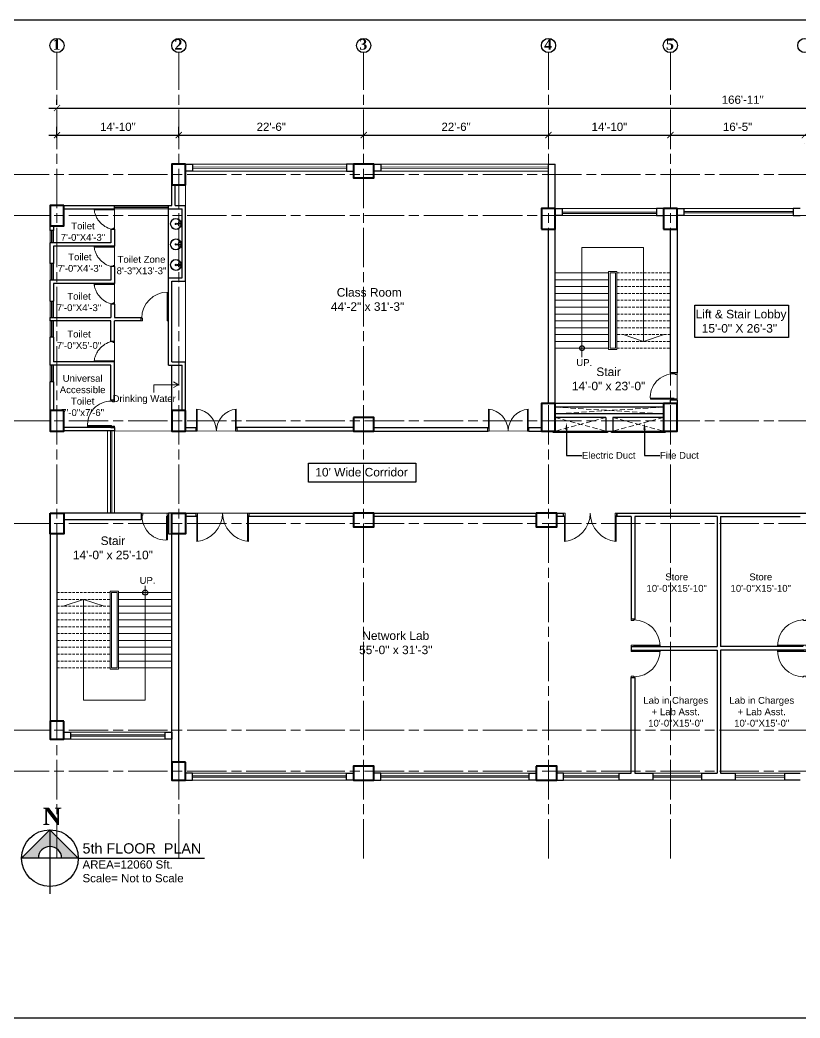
# Model space of a CAD drawing. Header units: inches. Extents: x -12 to 20935469, y -1604 to 24729220.
# Drawn here: x 20872305 to 20873445, y 24712181 to 24713639 of the extents above; entities that cross this region are included whole.
import ezdxf
from ezdxf import colors
from ezdxf.entities.mleader import LeaderData, LeaderLine
from ezdxf.math import Vec2, Vec3

# ---------------------------------------------------------------- set-up
doc = ezdxf.new("R2010")
doc.units = ezdxf.units.IN
doc.header["$LTSCALE"] = 0.03
doc.header["$MEASUREMENT"] = 0
doc.header["$PDMODE"] = 32
doc.header["$PDSIZE"] = 15
doc.linetypes.add('ACAD_ISO08W100', pattern=[36, 24, -3, 6, -3])
doc.linetypes.add('DASHED2', pattern=[0.375, 0.25, -0.125])
for name, color, linetype, lineweight in [('column', 1, 'Continuous', 40), ('Dim Line', 252, 'Continuous', 13), ('Door', 7, 'Continuous', 18), ('Dot', 253, 'Continuous', 0), ('Gas', 21, 'Continuous', 5), ('Glass Line', 252, 'Continuous', 9), ('Grid Line', 252, 'Continuous', 18), ('Hatch', 253, 'Continuous', 15), ('Low Wall', 7, 'Continuous', 30), ('Main Wall', 7, 'Continuous', 30), ('RAIL', 23, 'Continuous', 13), ('STAIR', 46, 'Continuous', 15), ('TOILET FIXTURE', 142, 'Continuous', 5), ('wind.', 150, 'Continuous', 20)]:
    doc.layers.add(name, color=color, linetype=linetype, lineweight=lineweight)
doc.layers.add('FUR', color=251, linetype='Continuous')
doc.layers.add('TEXT', color=7, linetype='Continuous')
doc.styles.add('2', font='swisscl.ttf')
doc.styles.add('RomanS', font='arial.ttf', dxfattribs={"height": 12})
doc.styles.get("Standard").update_dxf_attribs({"font": 'timesbd.ttf'})
doc.dimstyles.new('Aec_Arch_I', dxfattribs={"dimscale": 96, "dimtxt": 12, "dimasz": 0.09375, "dimexe": 0.125, "dimexo": 0.125, "dimgap": 0.0625, "dimtad": 1, "dimdec": 0, "dimzin": 3, "dimdsep": 46, "dimlunit": 4, "dimtxsty": 'RomanS', "dimblk1": 'ARCHTICK', "dimblk2": 'ARCHTICK', "dimsah": 1, "dimcen": 0.09375, "dimdle": 0.125, "dimadec": 0, "dimazin": 0, "dimtfac": 0.75, "dimtdec": 0, "dimtmove": 2, "dimatfit": 3, "dimldrblk": 'ARCHTICK', "dimfxl": 1, "dimfrac": 1, "dimtolj": 1, "dimtzin": 0, "dimarcsym": 0})

# ---------------------------------------------------------------- blocks, each defined once
blk = doc.blocks.new('_ArchTick')
at = {"color": 0, "linetype": 'ByBlock', "lineweight": 35, "const_width": 0.15}
blk.add_lwpolyline([(-0.5, -0.5), (0.5, 0.5)], dxfattribs=at)
blk = doc.blocks.new('*D14')
at = {"layer": 'Defpoints', "color": 0, "transparency": 16777216}
for p in [(20831126.3, 24724578.2), (20830948.3, 24724562.3), (20831126.3, 24724562.3)]:
    blk.add_point(p, dxfattribs=at)
at = {"layer": 'Dim Line', "color": 0, "lineweight": -2, "transparency": 16777216}
for p, q in [((20830948.3, 24724574.3), (20830948.3, 24724590.2)), ((20831126.3, 24724574.3), (20831126.3, 24724590.2)), ((20830936.3, 24724578.2), (20831138.3, 24724578.2))]:
    blk.add_line(p, q, dxfattribs=at)
at = {"layer": 'Dim Line', "color": 0, "lineweight": -2, "transparency": 16777216, "xscale": 9, "yscale": 9, "zscale": 9, "rotation": 180}
blk.add_blockref('_ArchTick', (20830948.3, 24724578.2), dxfattribs=at)
at = {"layer": 'Dim Line', "color": 0, "lineweight": -2, "transparency": 16777216, "xscale": 9, "yscale": 9, "zscale": 9}
blk.add_blockref('_ArchTick', (20831126.3, 24724578.2), dxfattribs=at)
at = {"layer": 'Dim Line', "color": 0, "transparency": 16777216, "insert": (20831037.3, 24724590.3), "char_height": 12, "attachment_point": 5, "style": 'RomanS'}
blk.add_mtext('\\A1;14\'-10"', dxfattribs=at)
blk = doc.blocks.new('*D7')
at = {"layer": 'Defpoints', "color": 0, "transparency": 16777216}
for p in [(20831396.3, 24724578.2), (20831396.3, 24724578.2), (20831126.3, 24724562.3)]:
    blk.add_point(p, dxfattribs=at)
at = {"layer": 'Dim Line', "color": 0, "lineweight": -2, "transparency": 16777216}
for p, q in [((20831126.3, 24724574.3), (20831126.3, 24724590.2)), ((20831114.3, 24724578.2), (20831408.3, 24724578.2))]:
    blk.add_line(p, q, dxfattribs=at)
at = {"layer": 'Dim Line', "color": 0, "lineweight": -2, "transparency": 16777216, "xscale": 9, "yscale": 9, "zscale": 9, "rotation": 180}
blk.add_blockref('_ArchTick', (20831126.3, 24724578.2), dxfattribs=at)
at = {"layer": 'Dim Line', "color": 0, "lineweight": -2, "transparency": 16777216, "xscale": 9, "yscale": 9, "zscale": 9}
blk.add_blockref('_ArchTick', (20831396.3, 24724578.2), dxfattribs=at)
at = {"layer": 'Dim Line', "color": 0, "transparency": 16777216, "insert": (20831261.3, 24724590.3), "char_height": 12, "attachment_point": 5, "style": 'RomanS'}
blk.add_mtext('\\A1;22\'-6"', dxfattribs=at)
blk = doc.blocks.new('*D8')
at = {"layer": 'Defpoints', "color": 0, "transparency": 16777216}
for p in [(20831396.3, 24724578.2), (20831666.3, 24724578.2), (20831666.3, 24724578.2)]:
    blk.add_point(p, dxfattribs=at)
at = {"layer": 'Dim Line', "color": 0, "lineweight": -2, "transparency": 16777216}
blk.add_line((20831384.3, 24724578.2), (20831678.3, 24724578.2), dxfattribs=at)
at = {"layer": 'Dim Line', "color": 0, "lineweight": -2, "transparency": 16777216, "xscale": 9, "yscale": 9, "zscale": 9, "rotation": 180}
blk.add_blockref('_ArchTick', (20831396.3, 24724578.2), dxfattribs=at)
at = {"layer": 'Dim Line', "color": 0, "lineweight": -2, "transparency": 16777216, "xscale": 9, "yscale": 9, "zscale": 9}
blk.add_blockref('_ArchTick', (20831666.3, 24724578.2), dxfattribs=at)
at = {"layer": 'Dim Line', "color": 0, "transparency": 16777216, "insert": (20831531.3, 24724590.3), "char_height": 12, "attachment_point": 5, "style": 'RomanS'}
blk.add_mtext('\\A1;22\'-6"', dxfattribs=at)
blk = doc.blocks.new('*D9')
at = {"layer": 'Defpoints', "color": 0, "transparency": 16777216}
for p in [(20831666.3, 24724578.2), (20831844.3, 24724578.2), (20831844.3, 24724578.2)]:
    blk.add_point(p, dxfattribs=at)
at = {"layer": 'Dim Line', "color": 0, "lineweight": -2, "transparency": 16777216}
blk.add_line((20831654.3, 24724578.2), (20831856.3, 24724578.2), dxfattribs=at)
at = {"layer": 'Dim Line', "color": 0, "lineweight": -2, "transparency": 16777216, "xscale": 9, "yscale": 9, "zscale": 9, "rotation": 180}
blk.add_blockref('_ArchTick', (20831666.3, 24724578.2), dxfattribs=at)
at = {"layer": 'Dim Line', "color": 0, "lineweight": -2, "transparency": 16777216, "xscale": 9, "yscale": 9, "zscale": 9}
blk.add_blockref('_ArchTick', (20831844.3, 24724578.2), dxfattribs=at)
at = {"layer": 'Dim Line', "color": 0, "transparency": 16777216, "insert": (20831755.3, 24724590.3), "char_height": 12, "attachment_point": 5, "style": 'RomanS'}
blk.add_mtext('\\A1;14\'-10"', dxfattribs=at)
blk = doc.blocks.new('*D21')
at = {"layer": 'Defpoints', "color": 0, "transparency": 16777216}
for p in [(20831844.3, 24724578.2), (20832040.8, 24724578.2), (20832040.8, 24724578.2)]:
    blk.add_point(p, dxfattribs=at)
at = {"layer": 'Dim Line', "color": 0, "lineweight": -2, "transparency": 16777216}
for p, q in [((20831832.3, 24724578.2), (20832052.8, 24724578.2)), ((20831844.3, 24724566.2), (20831844.3, 24724566.2)), ((20832040.8, 24724566.2), (20832040.8, 24724566.2))]:
    blk.add_line(p, q, dxfattribs=at)
at = {"layer": 'Dim Line', "color": 0, "lineweight": -2, "transparency": 16777216, "xscale": 9, "yscale": 9, "zscale": 9, "rotation": 180}
blk.add_blockref('_ArchTick', (20831844.3, 24724578.2), dxfattribs=at)
at = {"layer": 'Dim Line', "color": 0, "lineweight": -2, "transparency": 16777216, "xscale": 9, "yscale": 9, "zscale": 9}
blk.add_blockref('_ArchTick', (20832040.8, 24724578.2), dxfattribs=at)
at = {"layer": 'Dim Line', "color": 0, "transparency": 16777216, "insert": (20831942.5, 24724590.3), "char_height": 12, "attachment_point": 5, "style": 'RomanS'}
blk.add_mtext('\\A1;16\'-5"', dxfattribs=at)
blk = doc.blocks.new('*D22')
at = {"layer": 'Defpoints', "color": 0, "transparency": 16777216}
for p in [(20832040.8, 24724578.2), (20832166.8, 24724578.2), (20832166.8, 24724578.2)]:
    blk.add_point(p, dxfattribs=at)
at = {"layer": 'Dim Line', "color": 0, "lineweight": -2, "transparency": 16777216}
for p, q in [((20832028.8, 24724578.2), (20832178.8, 24724578.2)), ((20832040.8, 24724566.2), (20832040.8, 24724566.2)), ((20832166.8, 24724566.2), (20832166.8, 24724566.2))]:
    blk.add_line(p, q, dxfattribs=at)
at = {"layer": 'Dim Line', "color": 0, "lineweight": -2, "transparency": 16777216, "xscale": 9, "yscale": 9, "zscale": 9, "rotation": 180}
blk.add_blockref('_ArchTick', (20832040.8, 24724578.2), dxfattribs=at)
at = {"layer": 'Dim Line', "color": 0, "lineweight": -2, "transparency": 16777216, "xscale": 9, "yscale": 9, "zscale": 9}
blk.add_blockref('_ArchTick', (20832166.8, 24724578.2), dxfattribs=at)
at = {"layer": 'Dim Line', "color": 0, "transparency": 16777216, "insert": (20832103.8, 24724590.3), "char_height": 12, "attachment_point": 5, "style": 'RomanS'}
blk.add_mtext('\\A1;10\'-6"', dxfattribs=at)
blk = doc.blocks.new('*D13')
at = {"layer": 'Defpoints', "color": 0, "transparency": 16777216}
for p in [(20830948.3, 24724610.7), (20832951.8, 24724617.8), (20832951.8, 24724610.7)]:
    blk.add_point(p, dxfattribs=at)
at = {"layer": 'Dim Line', "color": 0, "lineweight": -2, "transparency": 16777216}
for p, q in [((20830948.3, 24724622.7), (20830948.3, 24724629.8)), ((20832951.8, 24724622.7), (20832951.8, 24724629.8)), ((20830936.3, 24724617.8), (20832963.8, 24724617.8))]:
    blk.add_line(p, q, dxfattribs=at)
at = {"layer": 'Dim Line', "color": 0, "lineweight": -2, "transparency": 16777216, "xscale": 9, "yscale": 9, "zscale": 9, "rotation": 180}
blk.add_blockref('_ArchTick', (20830948.3, 24724617.8), dxfattribs=at)
at = {"layer": 'Dim Line', "color": 0, "lineweight": -2, "transparency": 16777216, "xscale": 9, "yscale": 9, "zscale": 9}
blk.add_blockref('_ArchTick', (20832951.8, 24724617.8), dxfattribs=at)
at = {"layer": 'Dim Line', "color": 0, "transparency": 16777216, "insert": (20831950, 24724629.9), "char_height": 12, "attachment_point": 5, "style": 'RomanS'}
blk.add_mtext('\\A1;166\'-11"', dxfattribs=at)
blk = doc.blocks.new('Door_45')
at = {"layer": 'Door'}
for p, q in [((1.5, 5), (1.5, 44)), ((1.5, 40), (2.2, 40)), ((2.2, 40), (2.2, 39.5)), ((2.2, 39.5), (2.7, 39.5)), ((2.7, 39.5), (2.7, 40)), ((2.7, 40), (3.5, 40)), ((3.5, 44), (3.5, 5)), ((1.5, 25.8), (2.2, 25.8)), ((2.2, 25.8), (2.2, 25.3)), ((2.2, 25.3), (2.7, 25.3)), ((2.7, 25.8), (3.5, 25.8)), ((2.7, 25.3), (2.7, 25.8)), ((0, 0), (0, 5)), ((0, 5), (1.5, 5)), ((1.5, 12.6), (2.2, 12.6)), ((3.5, 5), (1.5, 5)), ((1.5, 5), (1.5, 3)), ((1.5, 3), (2.5, 3)), ((2.2, 12.6), (2.2, 13.1)), ((2.2, 13.1), (2.7, 13.1)), ((2.5, 3), (2.5, 0)), ((2.7, 13.1), (2.7, 12.6)), ((2.7, 12.6), (3.5, 12.6)), ((42.5, 3), (42.5, 0)), ((43.5, 3), (42.5, 3)), ((45, 5), (43.5, 5)), ((43.5, 5), (43.5, 3)), ((45, 0), (45, 5)), ((2.5, 0), (0, 0)), ((42.5, 0), (45, 0))]:
    blk.add_line(p, q, dxfattribs=at)
blk.add_arc((4.7, 5.3), 38.8, 359.6233, 94.6685, dxfattribs=at)
blk = doc.blocks.new('sssss-flat-876')
at = {"layer": 'Door', "linetype": 'Continuous', "ltscale": 3}
blk.add_line((3666.5, 84027.2), (3666.5, 84055.7), dxfattribs=at)
at = {"layer": 'Door', "linetype": 'Continuous', "ltscale": 3, "extrusion": (-7.21527e-09, -3.35624e-18, 1), "elevation": 0}
for points in [[(3666.5, 84057.2), (3666.5, 84055.7), (3668.4, 84055.7), (3668.4, 84056.5), (3670.2, 84056.5), (3670.2, 84057.2)], [(3668.4, 84055.7), (3696.2, 84055.7), (3696.2, 84056.5), (3668.4, 84056.5)]]:
    blk.add_lwpolyline(points, close=True, dxfattribs=at)
at = {"layer": 'Door', "linetype": 'Continuous', "ltscale": 3, "flags": 128}
blk.add_lwpolyline([(3670.2, 84027.2, 0.04096), (3675.5, 84028.9, 0.082496), (3684.9, 84034.8, 0.052187), (3689.7, 84040, 0.043988), (3692.9, 84045, 0.036571), (3694.8, 84049.6, 0.034751), (3695.9, 84054.2, 0.011435), (3696.2, 84055.7)], format="xyb", dxfattribs=at)
at = {"layer": 'Door', "linetype": 'Continuous', "ltscale": 3}
blk.add_lwpolyline([(3666.5, 84027.2), (3666.5, 84028.7), (3668.4, 84028.7), (3668.4, 84027.9), (3670.2, 84027.9), (3670.2, 84027.2)], close=True, dxfattribs=at)
blk = doc.blocks.new('7-flat-72')
at = {"layer": 'Glass Line', "color": 8, "ltscale": 20}
for p, q in [((-64478.7, 376960.5), (-64480.3, 376960.5)), ((-64480.3, 376959.5), (-64480.3, 376960.5)), ((-64480.3, 376959.5), (-64480.3, 376960.5)), ((-64478.7, 376959.5), (-64480.3, 376959.5)), ((-64480.3, 376959.1), (-64480.3, 376959.4)), ((-64478.7, 376959.4), (-64480.3, 376959.4)), ((-64478.7, 376959.1), (-64480.3, 376959.1)), ((-64480.2, 376959.4), (-64480.2, 376959.5)), ((-64480.1, 376959.5), (-64480.1, 376960.5)), ((-64479.9, 376959.5), (-64479.9, 376960.5)), ((-64479.5, 376959.5), (-64479.5, 376960.5)), ((-64479.1, 376959.5), (-64479.1, 376960.5)), ((-64478.9, 376959.5), (-64478.9, 376960.5)), ((-64478.9, 376959.4), (-64478.9, 376959.5)), ((-64478.8, 376959.5), (-64478.8, 376960.5)), ((-64478.7, 376959.5), (-64478.7, 376960.5)), ((-64478.7, 376959.1), (-64478.7, 376959.4)), ((-64475.1, 376959.4), (-64476.9, 376959.4)), ((-64476.9, 376959.1), (-64476.9, 376959.4)), ((-64475.1, 376959.1), (-64476.9, 376959.1)), ((-64476.6, 376959.4), (-64476.6, 376966.6)), ((-64475.5, 376966.6), (-64476.6, 376966.6)), ((-64475.5, 376959.4), (-64475.5, 376966.6)), ((-64475.1, 376959.1), (-64475.1, 376959.4)), ((-64473.3, 376960.5), (-64471.7, 376960.5)), ((-64473.3, 376959.5), (-64473.3, 376960.5)), ((-64473.3, 376959.5), (-64473.3, 376960.5)), ((-64473.3, 376959.5), (-64471.7, 376959.5)), ((-64473.3, 376959.1), (-64473.3, 376959.4)), ((-64473.3, 376959.4), (-64471.7, 376959.4)), ((-64473.3, 376959.1), (-64471.7, 376959.1)), ((-64473.1, 376959.5), (-64473.1, 376960.5)), ((-64473.1, 376959.4), (-64473.1, 376959.5)), ((-64472.9, 376959.5), (-64472.9, 376960.5)), ((-64472.5, 376959.5), (-64472.5, 376960.5)), ((-64472.1, 376959.5), (-64472.1, 376960.5)), ((-64471.9, 376959.5), (-64471.9, 376960.5)), ((-64471.9, 376959.4), (-64471.9, 376959.5)), ((-64471.8, 376959.5), (-64471.8, 376960.5)), ((-64471.7, 376959.5), (-64471.7, 376960.5)), ((-64471.7, 376959.1), (-64471.7, 376959.4))]:
    blk.add_line(p, q, dxfattribs=at)
blk.add_circle((-64476, 376968.4, 0), 1.08, dxfattribs=at)
for radius, start, end in [(8.1, 273.8334, 266.1883), (7.55, 274.115, 265.9068)]:
    blk.add_arc((-64476, 376968.4, 0), radius, start, end, dxfattribs=at)
blk = doc.blocks.new('SFSFSFS-flat-72')
at = {"layer": 'TOILET FIXTURE', "ltscale": 0.2}
blk.add_lwpolyline([(-3918.5, -3608.1), (-3918.5, -3602.7), (-3923.9, -3602.7), (-3923.9, -3608.1)], close=True, dxfattribs=at)
at = {"layer": 'TOILET FIXTURE', "ltscale": 20}
blk.add_blockref('7-flat-72', (60554.8, -380567.2), dxfattribs=at)
blk = doc.blocks.new('$D40')
at = {"layer": 'Door'}
for p, q in [((1, 4), (1, 42)), ((2, 0), (2, 42)), ((1, 5), (0, 5)), ((2, 0), (0, 0)), ((2, 4), (1, 4)), ((39, 4), (38, 4)), ((38, 4), (38, 0)), ((40, 0), (38, 0)), ((40, 5), (39, 5)), ((39, 5), (39, 4))]:
    blk.add_line(p, q, dxfattribs=at)
blk.add_arc((1, 4), 38, 0, 90, dxfattribs=at)
blk = doc.blocks.new('A$C36295410')
at = {"layer": 'Door'}
for p, q in [((1, 4), (1, 32)), ((2, 0), (2, 32)), ((58, 0), (58, 32)), ((59, 4), (59, 32)), ((1, 5), (0, 5)), ((2, 4), (1, 4)), ((58, 4), (59, 4)), ((59, 5), (60, 5)), ((2, 0), (0, 0)), ((58, 0), (60, 0))]:
    blk.add_line(p, q, dxfattribs=at)
for centre, start, end in [((-2.5, -0.3), 0.5906, 83.7783), ((62.5, -0.3), 96.2217, 179.4094)]:
    blk.add_arc(centre, 32.5, start, end, dxfattribs=at)
blk = doc.blocks.new('fff')
at = {"layer": 'Grid Line', "color": 252, "linetype": 'ACAD_ISO08W100', "lineweight": 9, "ltscale": 80, "true_color": 0x939598}
for p, q in [((20830948.3, 24723521.1), (20830948.3, 24724698.8)), ((20831126.3, 24723521.1), (20831126.3, 24724698.8)), ((20831396.3, 24723521.1), (20831396.3, 24724698.8)), ((20831666.3, 24723521.1), (20831666.3, 24724698.8)), ((20831844.3, 24723521.1), (20831844.3, 24724698.8)), ((20833096.9, 24724520.6), (20830726.1, 24724520.6)), ((20833096.9, 24724460.6), (20830726.1, 24724460.6)), ((20833096.9, 24724160.7), (20830726.1, 24724160.7)), ((20833096.9, 24724010.7), (20830726.1, 24724010.7)), ((20833096.9, 24723708.7), (20830726.1, 24723708.7)), ((20833096.9, 24723648.8), (20830726.1, 24723648.8))]:
    blk.add_line(p, q, dxfattribs=at)
at = {"layer": 'Dim Line'}
for base, p1, p2, picture, middle in [((20832951.7523, 24724617.8128), (20830948.3088, 24724610.7482), (20832951.7523, 24724610.7482), '*D13', (20831950.0306, 24724629.9397)), ((20831126.3, 24724578.2), (20830948.3, 24724562.3), (20831126.3, 24724562.3), '*D14', (20831037.3, 24724590.3)), ((20831396.3, 24724578.2), (20831126.3, 24724562.3), (20831396.3, 24724578.2), '*D7', (20831261.3, 24724590.3)), ((20831666.3, 24724578.2), (20831396.3, 24724578.2), (20831666.3, 24724578.2), '*D8', (20831531.3, 24724590.3)), ((20831844.3, 24724578.2), (20831666.3, 24724578.2), (20831844.3, 24724578.2), '*D9', (20831755.3, 24724590.3)), ((20832040.7792, 24724578.1666), (20831844.25, 24724578.1666), (20832040.7792, 24724578.1666), '*D21', (20831942.5146, 24724590.2934)), ((20832166.8, 24724578.2), (20832040.8, 24724578.2), (20832166.8, 24724578.2), '*D22', (20832103.8, 24724590.3))]:
    dim = blk.add_linear_dim(base=base, p1=p1, p2=p2, dimstyle='Aec_Arch_I', dxfattribs=at)
    dim.commit()
    dim.dimension.update_dxf_attribs({"geometry": picture, "text_midpoint": middle})

msp = doc.modelspace()

# ---------------------------------------------------------------- hatches: boundary and pattern name
at = {"layer": 'Low Wall'}
h = msp.add_hatch(color=256, dxfattribs=at)
h.paths.add_polyline_path([(20872332.1, 24712414.3), (20872307.7, 24712414.3), (20872349.1, 24712455.7), (20872349.1, 24712431.3, 0.414214)])
h.paths.add_polyline_path([(20872349.1, 24712431.3), (20872349.1, 24712455.7), (20872390.5, 24712414.3), (20872366.2, 24712414.3, 0.414214)])

# ---------------------------------------------------------------- linework, layer by layer
for p, q in [((20872522.2, 24713262.3), (20872522.2, 24713363.2)), ((20872527.2, 24713068.3), (20872527.2, 24713134.4)), ((20872438.2, 24713043.5), (20872443.2, 24713043.5)), ((20873099.3, 24712913.3), (20873099.3, 24712918.4)), ((20873177.3, 24712913.3), (20873177.3, 24712918.4)), ((20872557.2, 24712528.4), (20872557.2, 24712528.4)), ((20872349.1, 24712455.7), (20872349.1, 24712362.3)), ((20872390.5, 24712414.3), (20872574.8, 24712414.3))]:
    msp.add_line(p, q)
for points in [[(20873291.2, 24713222.1), (20873427.9, 24713222.1), (20873427.9, 24713174.9), (20873291.2, 24713174.9)], [(20873084.2, 24713038.4), (20873163.4, 24713038.4), (20873163.4, 24713036.4), (20873084.2, 24713036.4)], [(20873169.2, 24713038.4), (20873247.5, 24713038.4), (20873247.5, 24713036.4), (20873169.2, 24713036.4)], [(20872726.8, 24712991.3), (20872883.5, 24712991.3), (20872883.5, 24712963.9), (20872726.8, 24712963.9)]]:
    msp.add_lwpolyline(points, close=True)
msp.add_lwpolyline([(20872390.5, 24712414.3), (20872307.7, 24712414.3)])
for centre, radius in [((20873126.2, 24713159.4), 3.61), ((20872488.2, 24712802.3), 3.61), ((20872349.1, 24712414.3), 41.4)]:
    msp.add_circle(centre, radius)
at = {"layer": 'column', "lineweight": 40, "ltscale": 20}
for points in [[(20872547.2, 24713428.2), (20872527.2, 24713428.2), (20872527.2, 24713398.2), (20872547.2, 24713398.2)], [(20872792.3, 24713428.2), (20872792.3, 24713408.2), (20872822.3, 24713408.2), (20872822.3, 24713428.2)], [(20872369.3, 24713368.2), (20872349.3, 24713368.2), (20872349.3, 24713338.2), (20872369.3, 24713338.2)], [(20873067.2, 24713333.4), (20873087.2, 24713333.4), (20873087.2, 24713363.4), (20873067.2, 24713363.4)], [(20873245.2, 24713333.4), (20873265.2, 24713333.4), (20873265.2, 24713363.4), (20873245.2, 24713363.4)], [(20873067.2, 24713038.4), (20873087.2, 24713038.4), (20873087.2, 24713078.4), (20873067.2, 24713078.4)], [(20873245.2, 24713038.4), (20873265.2, 24713038.4), (20873265.2, 24713078.4), (20873245.2, 24713078.4)], [(20872369.3, 24713068.4), (20872349.3, 24713068.4), (20872349.3, 24713038.4), (20872369.3, 24713038.4)], [(20872547.2, 24713068.3), (20872527.2, 24713068.3), (20872527.2, 24713038.4), (20872547.2, 24713038.4)], [(20872792.3, 24713058.4), (20872792.3, 24713038.4), (20872822.2, 24713038.4), (20872822.2, 24713058.4)], [(20872349.3, 24712918.4), (20872369.3, 24712918.4), (20872369.3, 24712888.4), (20872349.3, 24712888.4)], [(20872527.3, 24712918.4), (20872547.3, 24712918.4), (20872547.3, 24712888.4), (20872527.3, 24712888.4)], [(20872792.3, 24712918.4), (20872792.3, 24712898.4), (20872822.3, 24712898.4), (20872822.3, 24712918.4)], [(20873059.3, 24712918.4), (20873059.3, 24712898.4), (20873089.3, 24712898.4), (20873089.3, 24712918.4)], [(20872369.3, 24712614.3), (20872349.3, 24712614.3), (20872349.3, 24712588.3), (20872369.3, 24712588.3)], [(20872547.3, 24712554.4), (20872527.3, 24712554.4), (20872527.3, 24712528.4), (20872547.3, 24712528.4)], [(20872822.3, 24712528.4), (20872822.3, 24712548.4), (20872792.3, 24712548.4), (20872792.3, 24712528.4)], [(20873059.3, 24712548.4), (20873059.3, 24712528.4), (20873089.3, 24712528.4), (20873089.3, 24712548.4)]]:
    msp.add_lwpolyline(points, close=True, dxfattribs=at)
at = {"layer": 'Defpoints'}
msp.add_lwpolyline([(20872104.7, 24713639.1), (20874543.6, 24713639.1), (20874543.6, 24712180.6), (20872104.7, 24712180.6)], close=True, dxfattribs=at)
at = {"layer": 'Door'}
for p, q in [((20872564.8, 24712918.4), (20872562.2, 24712918.4)), ((20872563.5, 24712913.3), (20872562.2, 24712913.3)), ((20872563.5, 24712914.6), (20872563.5, 24712876.8)), ((20872564.8, 24712914.6), (20872563.5, 24712914.6)), ((20872564.8, 24712918.4), (20872564.8, 24712876.8)), ((20872637.6, 24712918.4), (20872637.6, 24712876.8)), ((20872637.6, 24712918.4), (20872640.2, 24712918.4)), ((20872637.6, 24712914.6), (20872638.9, 24712914.6)), ((20872638.9, 24712914.6), (20872638.9, 24712876.8)), ((20872638.9, 24712913.3), (20872640.2, 24712913.3)), ((20873101.9, 24712918.4), (20873099.3, 24712918.4)), ((20873100.6, 24712913.3), (20873099.3, 24712913.3)), ((20873100.6, 24712914.6), (20873100.6, 24712876.8)), ((20873101.9, 24712914.6), (20873100.6, 24712914.6)), ((20873101.9, 24712918.4), (20873101.9, 24712876.8)), ((20873174.7, 24712918.4), (20873174.7, 24712876.8)), ((20873174.7, 24712918.4), (20873177.3, 24712918.4)), ((20873174.7, 24712914.6), (20873176, 24712914.6)), ((20873176, 24712914.6), (20873176, 24712876.8)), ((20873176, 24712913.3), (20873177.3, 24712913.3))]:
    msp.add_line(p, q, dxfattribs=at)
for centre, start, end in [((20872558.9, 24712918.8), 276.2217, 359.4094), ((20872643.5, 24712918.8), 180.5906, 263.7783), ((20873096, 24712918.8), 276.2217, 359.4094), ((20873180.5, 24712918.8), 180.5906, 263.7783)]:
    msp.add_arc(centre, 42.3, start, end, dxfattribs=at)
at = {"layer": 'Dot', "linetype": 'DASHED2', "lineweight": 0, "ltscale": 1000}
for p, q in [((20873087.2, 24713073.4), (20873245.2, 24713063.4)), ((20873245.2, 24713073.4), (20873087.2, 24713063.4)), ((20873161.2, 24713058.4), (20873087.2, 24713038.4)), ((20873087.2, 24713058.4), (20873161.2, 24713038.4)), ((20873171.2, 24713058.4), (20873245.2, 24713038.4)), ((20873245.2, 24713058.4), (20873171.2, 24713038.4))]:
    msp.add_line(p, q, dxfattribs=at)
at = {"layer": 'Gas', "color": 0, "lineweight": 5}
for points in [[(20873177.2, 24713157.4), (20873165.2, 24713157.4), (20873165.2, 24713271.4), (20873177.2, 24713271.4)], [(20873175.2, 24713159.4), (20873167.2, 24713159.4), (20873167.2, 24713269.4), (20873175.2, 24713269.4)], [(20872449.2, 24712804.3), (20872437.2, 24712804.3), (20872437.2, 24712690.3), (20872449.2, 24712690.3)], [(20872447.2, 24712802.3), (20872439.2, 24712802.3), (20872439.2, 24712692.3), (20872447.2, 24712692.3)]]:
    msp.add_lwpolyline(points, close=True, dxfattribs=at)
at = {"layer": 'Hatch', "lineweight": 5}
for p, q in [((20872547.2, 24713368.2), (20872547.2, 24713398.2)), ((20872547.2, 24713139.4), (20872547.2, 24713257.3))]:
    msp.add_line(p, q, dxfattribs=at)
at = {"layer": 'Hatch', "lineweight": 0}
for p, q in [((20873265.2, 24713038.4), (20873265.2, 24713353.4)), ((20872443.2, 24713038.5), (20873265.2, 24713038.4)), ((20873089.3, 24712918.4), (20872443.3, 24712918.5))]:
    msp.add_line(p, q, dxfattribs=at)
at = {"layer": 'Low Wall', "color": 0}
msp.add_lwpolyline([(20872307.7, 24712414.3), (20872349.1, 24712455.7), (20872390.5, 24712414.3)], dxfattribs=at)
at = {"layer": 'Low Wall'}
msp.add_arc((20872349.1, 24712414.3), 17, 0, 180, dxfattribs=at)
at = {"layer": 'Main Wall', "lineweight": 30}
for p, q in [((20873077.2, 24713363.4), (20873077.2, 24713428.2)), ((20873077.3, 24713428.2), (20873087.2, 24713428.2)), ((20873087.2, 24713363.4), (20873087.2, 24713428.2)), ((20873087.2, 24713424.2), (20873087.2, 24713424.2)), ((20873087.2, 24713422.2), (20873087.2, 24713422.2)), ((20872527.2, 24713368.2), (20872527.2, 24713398.2)), ((20872532.2, 24713368.2), (20872532.2, 24713398.2)), ((20873077.2, 24713382.2), (20873077.2, 24713382.2)), ((20872369.3, 24713368.2), (20872443.2, 24713368.2)), ((20872443.2, 24713363.2), (20872443.2, 24713368.2)), ((20872522.2, 24713368.2), (20872527.2, 24713368.2)), ((20872522.2, 24713363.2), (20872522.2, 24713368.2)), ((20872532.2, 24713368.2), (20872547.2, 24713368.2)), ((20872547.2, 24713257.3), (20872547.2, 24713368.2)), ((20873077.2, 24713376.2), (20873077.2, 24713376.2)), ((20872369.3, 24713363.2), (20872443.2, 24713363.2)), ((20872522.2, 24713363.2), (20872542.2, 24713363.2)), ((20872542.2, 24713262.3), (20872542.2, 24713363.2)), ((20873087.2, 24713078.4), (20873087.2, 24713353.4)), ((20872349.3, 24713331.6), (20872349.3, 24713338.2)), ((20872438.2, 24713333.2), (20872443.2, 24713333.2)), ((20872438.2, 24713333.2), (20872438.2, 24713313.6)), ((20873077.2, 24713078.4), (20873077.2, 24713333.4)), ((20873255.2, 24713333.4), (20873255.2, 24713123.4)), ((20873265.2, 24713333.4), (20873265.2, 24713123.4)), ((20872438.2, 24713313.6), (20872349.3, 24713313.6)), ((20872349.3, 24713283), (20872349.3, 24713313.6)), ((20872443.2, 24713308.6), (20872354.3, 24713308.6)), ((20872438.2, 24713278.6), (20872438.2, 24713259)), ((20872443.2, 24713278.6), (20872438.2, 24713278.6)), ((20872438.2, 24713259), (20872349.3, 24713259)), ((20872349.3, 24713228.4), (20872349.3, 24713259)), ((20872443.2, 24713254), (20872354.3, 24713254)), ((20872354.3, 24713254), (20872354.3, 24713228.4)), ((20872522.2, 24713204.4), (20872522.2, 24713262.3)), ((20872522.2, 24713262.3), (20872542.2, 24713262.3)), ((20872527.2, 24713139.4), (20872527.2, 24713257.3)), ((20872527.2, 24713257.3), (20872547.2, 24713257.3)), ((20872349.3, 24713228.4), (20872354.3, 24713228.4)), ((20872443.2, 24713224), (20872438.2, 24713224)), ((20872349.3, 24713204.4), (20872438.2, 24713204.4)), ((20872349.3, 24713199.4), (20872349.3, 24713204.4)), ((20872438.2, 24713199.4), (20872349.3, 24713199.4)), ((20872438.2, 24713169.4), (20872438.2, 24713199.4)), ((20872443.2, 24713169.4), (20872443.2, 24713199.4)), ((20872482.2, 24713199.4), (20872443.2, 24713199.4)), ((20872482.2, 24713199.4), (20872482.2, 24713204.4)), ((20872522.2, 24713134.4), (20872522.2, 24713204.4)), ((20872354.3, 24713175.4), (20872349.3, 24713175.4)), ((20872349.3, 24713134.4), (20872349.3, 24713175.4)), ((20872354.3, 24713175.4), (20872354.3, 24713139.4)), ((20872443.2, 24713169.4), (20872438.2, 24713169.4)), ((20872438.2, 24713134.4), (20872349.3, 24713134.4)), ((20872443.2, 24713139.4), (20872354.3, 24713139.4)), ((20872438.2, 24713083.5), (20872438.2, 24713134.4)), ((20872443.2, 24713083.5), (20872443.2, 24713139.4)), ((20872522.2, 24713134.4), (20872542.2, 24713134.4)), ((20872527.2, 24713139.4), (20872547.2, 24713139.4)), ((20872542.2, 24713068.4), (20872542.2, 24713134.4)), ((20872547.2, 24713068.4), (20872547.2, 24713139.4)), ((20873265.2, 24713123.4), (20873255.2, 24713123.4)), ((20872349.3, 24713068.4), (20872349.3, 24713110.4)), ((20872354.3, 24713110.4), (20872349.3, 24713110.4)), ((20872354.3, 24713110.4), (20872354.3, 24713068.4)), ((20872443.2, 24713083.5), (20872438.2, 24713083.5)), ((20873245.2, 24713078.4), (20873087.2, 24713078.4)), ((20873255.2, 24713083.4), (20873255.2, 24713078.4)), ((20873265.2, 24713083.4), (20873255.2, 24713083.4)), ((20873265.2, 24713083.4), (20873265.2, 24713078.4)), ((20873245.2, 24713073.4), (20873087.2, 24713073.4)), ((20873245.2, 24713063.4), (20873087.2, 24713063.4)), ((20873161.2, 24713058.4), (20873087.2, 24713058.4)), ((20873161.2, 24713058.4), (20873161.2, 24713038.4)), ((20873245.2, 24713058.4), (20873171.2, 24713058.4)), ((20873171.2, 24713058.4), (20873171.2, 24713038.4)), ((20872443.2, 24713043.5), (20872369.3, 24713043.5)), ((20872443.2, 24713038.5), (20872369.3, 24713038.5)), ((20872443.2, 24713043.5), (20872443.2, 24713038.5)), ((20872547.2, 24713043.4), (20872562.2, 24713043.4)), ((20872562.2, 24713038.4), (20872547.2, 24713038.4)), ((20872562.2, 24713043.4), (20872562.2, 24713038.4)), ((20872792.2, 24713043.4), (20872622.2, 24713043.4)), ((20872622.2, 24713043.4), (20872622.2, 24713038.4)), ((20872792.3, 24713038.4), (20872622.2, 24713038.4)), ((20872822.2, 24713043.4), (20872988.5, 24713043.4)), ((20872822.2, 24713038.4), (20872988.5, 24713038.4)), ((20872988.5, 24713038.4), (20872988.5, 24713043.4)), ((20873048.5, 24713038.4), (20873048.5, 24713043.4)), ((20873048.5, 24713043.4), (20873067.2, 24713043.4)), ((20873048.5, 24713038.4), (20873067.2, 24713038.4)), ((20873161.2, 24713038.4), (20873171.2, 24713038.4)), ((20872482.3, 24712918.4), (20872369.3, 24712918.4)), ((20872482.3, 24712918.4), (20872482.3, 24712908.4)), ((20872527.3, 24712918.3), (20872522.3, 24712918.3)), ((20872522.3, 24712918.3), (20872522.3, 24712888.4)), ((20872537.3, 24712918.3), (20872527.3, 24712918.3)), ((20872547.3, 24712918.4), (20872562.2, 24712918.4)), ((20872562.2, 24712913.3), (20872547.3, 24712913.3)), ((20872562.2, 24712918.4), (20872562.2, 24712913.3)), ((20872640.2, 24712918.4), (20872792.3, 24712918.4)), ((20872640.2, 24712913.3), (20872640.2, 24712918.4)), ((20872792.3, 24712913.3), (20872640.2, 24712913.3)), ((20872822.3, 24712918.4), (20873099.3, 24712918.4)), ((20873059.3, 24712913.3), (20872822.3, 24712913.3)), ((20873099.3, 24712913.3), (20873089.3, 24712913.3)), ((20873099.3, 24712913.3), (20873099.3, 24712918.4)), ((20873177.3, 24712918.4), (20873177.3, 24712913.4)), ((20873177.3, 24712918.4), (20873323.5, 24712918.4)), ((20873198.2, 24712913.3), (20873177.3, 24712913.3)), ((20873198.2, 24712913.3), (20873198.2, 24712763.3)), ((20873323.5, 24712913.3), (20873203.2, 24712913.3)), ((20873203.2, 24712913.3), (20873203.2, 24712763.3)), ((20873323.5, 24712918.4), (20873328.5, 24712918.4)), ((20873323.5, 24712913.3), (20873323.5, 24712723.3)), ((20873328.5, 24712918.4), (20873484.8, 24712918.4)), ((20873328.5, 24712913.4), (20873444.8, 24712913.4)), ((20873328.5, 24712913.4), (20873328.5, 24712723.3)), ((20872482.3, 24712908.4), (20872369.3, 24712908.4)), ((20872349.3, 24712888.4), (20872349.3, 24712614.3)), ((20872359.3, 24712888.4), (20872359.3, 24712614.3)), ((20872522.3, 24712888.4), (20872527.3, 24712888.4)), ((20872527.3, 24712554.4), (20872527.3, 24712888.4)), ((20872537.3, 24712554.4), (20872537.3, 24712888.4)), ((20873203.2, 24712763.3), (20873198.2, 24712763.3)), ((20873198.2, 24712723.3), (20873198.2, 24712718.4)), ((20873198.2, 24712723.3), (20873203.2, 24712723.3)), ((20873198.2, 24712718.4), (20873323.5, 24712718.4)), ((20873203.2, 24712723.3), (20873203.2, 24712723.3)), ((20873203.2, 24712723.3), (20873323.5, 24712723.3)), ((20873323.5, 24712718.4), (20873323.5, 24712538.4)), ((20873448.8, 24712723.3), (20873328.5, 24712723.3)), ((20873453.8, 24712718.4), (20873328.5, 24712718.4)), ((20873328.5, 24712718.4), (20873328.5, 24712538.4)), ((20873198.2, 24712678.3), (20873203.2, 24712678.3)), ((20873350.5, 24712528.4), (20873350.5, 24712538.4))]:
    msp.add_line(p, q, dxfattribs=at)
for points in [[(20872547.2, 24713428.2), (20872557.2, 24713428.2), (20872557.2, 24713418.2), (20872547.2, 24713418.2)], [(20872792.2, 24713428.2), (20872782.2, 24713428.2), (20872782.2, 24713418.2), (20872792.2, 24713418.2)], [(20872822.2, 24713428.2), (20872832.2, 24713428.2), (20872832.2, 24713418.2), (20872822.2, 24713418.2)], [(20873087.2, 24713363.4), (20873097.2, 24713363.4), (20873097.2, 24713353.4), (20873087.2, 24713353.4)], [(20873245.2, 24713363.4), (20873235.2, 24713363.4), (20873235.2, 24713353.4), (20873245.2, 24713353.4)], [(20873265.2, 24713363.4), (20873275.2, 24713363.4), (20873275.2, 24713353.4), (20873265.2, 24713353.4)], [(20873444.7, 24713363.4), (20873434.7, 24713363.4), (20873434.7, 24713353.4), (20873444.7, 24713353.4)], [(20872354.3, 24713338.2), (20872354.3, 24713331.6)], [(20872354.3, 24713331.6), (20872349.3, 24713331.6)], [(20872443.2, 24713333.2), (20872443.2, 24713308.6)], [(20872354.3, 24713308.6), (20872354.3, 24713283)], [(20872354.3, 24713283), (20872349.3, 24713283)], [(20872443.2, 24713278.6), (20872443.2, 24713254)], [(20872438.2, 24713224), (20872438.2, 24713204.4)], [(20872443.2, 24713224), (20872443.2, 24713204.4)], [(20872443.2, 24713204.4), (20872482.2, 24713204.4)], [(20873229.5, 24712538.4), (20873229.5, 24712528.4), (20873180.5, 24712528.4), (20873180.5, 24712538.4), (20873198.2, 24712538.4), (20873198.2, 24712678.3)], [(20873203.2, 24712678.3), (20873203.2, 24712538.4), (20873229.5, 24712538.4)], [(20872547.2, 24712528.4), (20872557.2, 24712528.4), (20872557.2, 24712538.4), (20872547.2, 24712538.4)], [(20872792.2, 24712528.4), (20872782.2, 24712528.4), (20872782.2, 24712538.4), (20872792.2, 24712538.4)], [(20872822.3, 24712528.4), (20872832.3, 24712528.4), (20872832.3, 24712538.4), (20872822.3, 24712538.4)], [(20873059.2, 24712528.4), (20873049.2, 24712528.4), (20873049.2, 24712538.4), (20873059.2, 24712538.4)], [(20873089.3, 24712528.4), (20873099.3, 24712528.4), (20873099.3, 24712538.4), (20873089.3, 24712538.4)], [(20873350.5, 24712528.4), (20873301.5, 24712528.4), (20873301.5, 24712538.4), (20873323.5, 24712538.4)], [(20873328.5, 24712538.4), (20873350.5, 24712538.4)], [(20873444.7, 24712528.4), (20873422.7, 24712528.4), (20873422.7, 24712538.4), (20873444.7, 24712538.4)]]:
    msp.add_lwpolyline(points, dxfattribs=at)
at = {"layer": 'Main Wall'}
for points in [[(20872369.3, 24712598.3), (20872379.3, 24712598.3), (20872379.3, 24712588.3), (20872369.3, 24712588.3)], [(20872517.3, 24712598.3), (20872527.3, 24712598.3), (20872527.3, 24712588.3), (20872517.3, 24712588.3)]]:
    msp.add_lwpolyline(points, close=True, dxfattribs=at)
at = {"layer": 'RAIL', "lineweight": 9}
for p, q in [((20873126.2, 24713146.2), (20873126.2, 24713306.4)), ((20873126.2, 24713306.4), (20873216.2, 24713306.4)), ((20873216.2, 24713306.4), (20873216.2, 24713169.4)), ((20873186.2, 24713179.4), (20873216.2, 24713169.4)), ((20873216.2, 24713169.4), (20873246.2, 24713179.4)), ((20872488.2, 24712812.1), (20872488.2, 24712645.3)), ((20872398.2, 24712792.3), (20872368.2, 24712782.3)), ((20872398.2, 24712645.3), (20872398.2, 24712792.3)), ((20872428.2, 24712782.3), (20872398.2, 24712792.3)), ((20872527.2, 24712782.3), (20872449.2, 24712782.3)), ((20872488.2, 24712645.3), (20872398.2, 24712645.3))]:
    msp.add_line(p, q, dxfattribs=at)
at = {"layer": 'STAIR', "color": 32, "lineweight": 5}
for p, q in [((20873087.2, 24713269.4), (20873165.2, 24713269.4)), ((20873087.2, 24713259.4), (20873165.2, 24713259.4)), ((20873087.2, 24713249.4), (20873165.2, 24713249.4)), ((20873087.2, 24713239.4), (20873165.2, 24713239.4)), ((20873087.2, 24713229.4), (20873165.2, 24713229.4)), ((20873087.2, 24713219.4), (20873165.2, 24713219.4)), ((20873087.2, 24713209.4), (20873165.2, 24713209.4)), ((20873087.2, 24713199.4), (20873165.2, 24713199.4)), ((20873087.2, 24713189.4), (20873165.2, 24713189.4)), ((20873087.2, 24713179.4), (20873165.2, 24713179.4)), ((20873087.2, 24713169.4), (20873165.2, 24713169.4)), ((20873087.2, 24713159.4), (20873165.2, 24713159.4)), ((20872449.2, 24712802.3), (20872527.2, 24712802.3)), ((20872449.2, 24712792.3), (20872527.2, 24712792.3)), ((20872467.2, 24712782.3), (20872527.2, 24712782.3)), ((20872449.2, 24712772.3), (20872527.2, 24712772.3)), ((20872449.2, 24712762.3), (20872527.2, 24712762.3)), ((20872449.2, 24712752.3), (20872527.2, 24712752.3)), ((20872449.2, 24712742.3), (20872527.2, 24712742.3)), ((20872449.2, 24712732.3), (20872527.2, 24712732.3)), ((20872449.2, 24712722.3), (20872527.2, 24712722.3)), ((20872449.2, 24712712.3), (20872527.2, 24712712.3)), ((20872449.2, 24712702.3), (20872527.2, 24712702.3)), ((20872449.2, 24712692.3), (20872527.2, 24712692.3))]:
    msp.add_line(p, q, dxfattribs=at)
at = {"layer": 'STAIR', "color": 32, "linetype": 'DASHED2', "lineweight": 5, "ltscale": 500}
for p, q in [((20873177.2, 24713269.4), (20873255.2, 24713269.4)), ((20873177.2, 24713259.4), (20873255.2, 24713259.4)), ((20873177.2, 24713249.4), (20873255.2, 24713249.4)), ((20873177.2, 24713239.4), (20873255.2, 24713239.4)), ((20873177.2, 24713229.4), (20873255.2, 24713229.4)), ((20873177.2, 24713219.4), (20873255.2, 24713219.4)), ((20873177.2, 24713209.4), (20873255.2, 24713209.4)), ((20873177.2, 24713199.4), (20873255.2, 24713199.4)), ((20873177.2, 24713189.4), (20873255.2, 24713189.4)), ((20873255.2, 24713179.4), (20873177.2, 24713179.4)), ((20873195.2, 24713179.4), (20873255.2, 24713179.4)), ((20873177.2, 24713169.4), (20873255.2, 24713169.4)), ((20873177.2, 24713159.4), (20873255.2, 24713159.4)), ((20872359.3, 24712802.3), (20872437.2, 24712802.3)), ((20872359.3, 24712792.3), (20872437.2, 24712792.3)), ((20872359.3, 24712782.3), (20872437.2, 24712782.3)), ((20872359.3, 24712772.3), (20872437.2, 24712772.3)), ((20872359.3, 24712762.3), (20872437.2, 24712762.3)), ((20872359.3, 24712752.3), (20872437.2, 24712752.3)), ((20872359.3, 24712742.3), (20872437.2, 24712742.3)), ((20872359.3, 24712732.3), (20872437.2, 24712732.3)), ((20872359.3, 24712722.3), (20872437.2, 24712722.3)), ((20872359.3, 24712712.3), (20872437.2, 24712712.3)), ((20872359.3, 24712702.3), (20872437.2, 24712702.3)), ((20872359.3, 24712692.3), (20872437.2, 24712692.3))]:
    msp.add_line(p, q, dxfattribs=at)
at = {"layer": 'STAIR', "color": 253, "lineweight": 5}
for p, q in [((20872536.8, 24713106.1), (20872500.6, 24713106.1)), ((20872500.6, 24713106.1), (20872500.6, 24713094.8)), ((20872536.8, 24713106.1), (20872529.5, 24713110.1)), ((20872536.8, 24713106.1), (20872529.5, 24713102))]:
    msp.add_line(p, q, dxfattribs=at)
at = {"layer": 'TEXT'}
for centre in [(20872359.3, 24713601.8), (20872537.3, 24713601.8), (20872807.3, 24713601.8), (20873077.3, 24713601.8), (20873255.2, 24713601.8), (20873451.8, 24713601.8)]:
    msp.add_circle(centre, 10.4, dxfattribs=at)
at = {"layer": 'wind.', "lineweight": 5}
for p, q in [((20872782.2, 24713428.2), (20872557.2, 24713428.2)), ((20872557.2, 24713424.2), (20872782.2, 24713424.3)), ((20872832.2, 24713428.2), (20873077.2, 24713428.2)), ((20872832.2, 24713424.2), (20873077.2, 24713424.3)), ((20872557.2, 24713422.2), (20872782.2, 24713422.3)), ((20872557.2, 24713418.2), (20872782.2, 24713418.2)), ((20872832.2, 24713422.2), (20873077.2, 24713422.3)), ((20872832.2, 24713418.2), (20873077.2, 24713418.2)), ((20872443.2, 24713368.2), (20872522.2, 24713368.2)), ((20872443.2, 24713366.2), (20872522.2, 24713366.2)), ((20872443.2, 24713365.2), (20872522.2, 24713365.2)), ((20872443.2, 24713363.2), (20872522.2, 24713363.2)), ((20873097.2, 24713363.4), (20873235.2, 24713363.4)), ((20873097.2, 24713358.4), (20873235.2, 24713358.4)), ((20873097.2, 24713356.4), (20873235.2, 24713356.4)), ((20873097.2, 24713353.4), (20873235.2, 24713353.4)), ((20873265.2, 24713353.4), (20873444.8, 24713353.4)), ((20873275.2, 24713363.4), (20873434.7, 24713363.4)), ((20873275.2, 24713359.4), (20873434.7, 24713359.4)), ((20873275.2, 24713357.4), (20873434.7, 24713357.4)), ((20873275.2, 24713353.4), (20873444.7, 24713353.4)), ((20872349.3, 24713331.6), (20872349.3, 24713313.6)), ((20872351.3, 24713331.6), (20872351.3, 24713313.6)), ((20872352.3, 24713331.6), (20872352.3, 24713313.6)), ((20872354.3, 24713331.6), (20872354.3, 24713313.6)), ((20872349.3, 24713283), (20872349.3, 24713259)), ((20872351.3, 24713283), (20872351.3, 24713259)), ((20872352.3, 24713283), (20872352.3, 24713259)), ((20872354.3, 24713283), (20872354.3, 24713259)), ((20872349.3, 24713204.4), (20872349.3, 24713228.4)), ((20872351.3, 24713204.4), (20872351.3, 24713228.4)), ((20872352.3, 24713204.4), (20872352.3, 24713228.4)), ((20872354.3, 24713204.4), (20872354.3, 24713228.4)), ((20872349.3, 24713175.4), (20872349.3, 24713199.4)), ((20872351.3, 24713175.4), (20872351.3, 24713199.4)), ((20872352.3, 24713175.4), (20872352.3, 24713199.4)), ((20872354.3, 24713175.4), (20872354.3, 24713199.4)), ((20872349.3, 24713110.4), (20872349.3, 24713134.4)), ((20872351.3, 24713110.4), (20872351.3, 24713134.4)), ((20872352.3, 24713110.4), (20872352.3, 24713134.4)), ((20872354.3, 24713110.4), (20872354.3, 24713134.4)), ((20872433.3, 24712918.5), (20872433.3, 24713038.7)), ((20872437.3, 24712918.5), (20872437.3, 24713038.7)), ((20872439.3, 24712918.5), (20872439.3, 24713038.7)), ((20872443.3, 24712918.5), (20872443.2, 24713038.5)), ((20872443.3, 24712918.5), (20872443.3, 24713038.7)), ((20872374.3, 24712598.3), (20872522.3, 24712598.3)), ((20872379.3, 24712594.3), (20872517.3, 24712594.3)), ((20872379.3, 24712592.3), (20872517.3, 24712592.3)), ((20872374.3, 24712588.3), (20872522.3, 24712588.3)), ((20872782.2, 24712538.4), (20872557.2, 24712538.4)), ((20872782.2, 24712534.4), (20872557.2, 24712534.4)), ((20873049.2, 24712538.4), (20872832.3, 24712538.4)), ((20873049.2, 24712534.4), (20872832.3, 24712534.4)), ((20873180.5, 24712538.4), (20873099.3, 24712538.4)), ((20873180.5, 24712534.4), (20873099.3, 24712534.4)), ((20873301.5, 24712538.4), (20873229.5, 24712538.4)), ((20873301.5, 24712534.4), (20873229.5, 24712534.4)), ((20873422.7, 24712538.4), (20873350.5, 24712538.4)), ((20873422.7, 24712534.3), (20873350.5, 24712534.4)), ((20872782.2, 24712532.4), (20872557.2, 24712532.4)), ((20872782.2, 24712528.4), (20872557.2, 24712528.4)), ((20872792.2, 24712532.4), (20872792.2, 24712532.4)), ((20873049.2, 24712532.4), (20872832.3, 24712532.4)), ((20873049.2, 24712528.4), (20872832.3, 24712528.4)), ((20873180.5, 24712532.4), (20873099.3, 24712532.4)), ((20873422.7, 24712528.4), (20873099.3, 24712528.4)), ((20873301.5, 24712532.4), (20873229.5, 24712532.4)), ((20873422.7, 24712532.3), (20873350.5, 24712532.4))]:
    msp.add_line(p, q, dxfattribs=at)

# ---------------------------------------------------------------- block references
msp.add_blockref('fff', (41411, -11107.4))
at = {"layer": 'Door', "ltscale": 20, "xscale": -1}
for p in [(20876109.8, 24629306), (20876109.8, 24629251.4), (20876109.8, 24629196.8)]:
    msp.add_blockref('sssss-flat-876', p, dxfattribs=at)
at = {"layer": 'Door', "xscale": -1}
msp.add_blockref('$D40', (20872522.2, 24713199.4), dxfattribs=at)
at = {"layer": 'Door', "ltscale": 20, "rotation": 180}
msp.add_blockref('sssss-flat-876', (20876109.8, 24797196.6), dxfattribs=at)
at = {"layer": 'Door', "color": 250, "ltscale": 20, "xscale": 0.8888888888759539, "yscale": 0.8888888888759539, "zscale": 0.8888888888759539}
for p, rotation in [((20873265.2, 24713083.4), 90.00000000000001), ((20872443.2, 24713043.5), 90.00000000000001), ((20872522.3, 24712918.3), 180)]:
    msp.add_blockref('Door_45', p, dxfattribs=dict(at, rotation=rotation))
at = {"layer": 'FUR', "xscale": -1}
for p in [(20872622.2, 24713038.4), (20873048.5, 24713038.4)]:
    msp.add_blockref('A$C36295410', p, dxfattribs=at)
at = {"layer": 'Main Wall', "lineweight": 30, "xscale": -1}
for p, rotation in [((20873198.2, 24712723.3), 270), ((20873453.8, 24712718.3), 90)]:
    msp.add_blockref('$D40', p, dxfattribs=dict(at, rotation=rotation))
at = {"layer": 'Main Wall', "lineweight": 30}
for p, rotation in [((20873453.8, 24712723.3), 90.00000000000001), ((20873198.2, 24712718.3), 270)]:
    msp.add_blockref('$D40', p, dxfattribs=dict(at, rotation=rotation))
at = {"layer": 'TOILET FIXTURE', "ltscale": 20, "rotation": 90.00000000000001}
for p in [(20868934.1, 24717262.3), (20868934.1, 24717232.3), (20868934.1, 24717202.3)]:
    msp.add_blockref('SFSFSFS-flat-72', p, dxfattribs=at)

# ---------------------------------------------------------------- texts
msp.add_text('N', height=25.2).set_placement((20872338.5, 24712462.7))
at = {"layer": 'TEXT', "char_height": 15.44, "width": 227.458, "attachment_point": 8, "rotation": 0}
for s, insert in [('\\A1;1', (20872358.8, 24713595.5)), ('\\A1;2', (20872536.7, 24713595.5)), ('\\A1;3', (20872806.7, 24713595.5)), ('\\A1;4', (20873076.7, 24713595.5)), ('\\A1;5', (20873254.7, 24713595.5))]:
    msp.add_mtext(s, dxfattribs=dict(at, insert=insert))
at = {"layer": 'TEXT', "color": 30, "lineweight": 5, "ltscale": 20, "attachment_point": 2, "style": '2'}
for s, width, gutter_width, insert, char_height in [('{\\fArial|b0|i0|c0|p34;\\C0;Toilet \\P7\'-0"X4\'-3"}', 104.76, 0.5, (20872397.3, 24713343.1), 10), ('{\\fArial|b0|i0|c0|p34;\\C0;Toilet \\P7\'-0"X4\'-3"}', 104.76, 0.5, (20872392.8, 24713297.8), 10), ('{\\fArial|b0|i0|c0|p34;\\C0;Toilet Zone\\P8\'-3"X13\'-3"}', 104.76, 0.5, (20872482.8, 24713294.2), 10), ('{\\fArial|b0|i0|c0|p34;\\C0;Toilet \\P7\'-0"X4\'-3"}', 104.76, 0.5, (20872391.5, 24713240.3), 10), ('\\pxsm1;{\\fArial|b0|i0|c0|p34;\\C0; Class Room\\P44\'-2" x 31\'-3" }', 334.17, 0.75, (20872813, 24713247.3), 12.476), ('\\pxsm1,qc;{\\fArial|b0|i0|c0|p34;\\C0; Lift & Stair Lobby\\P15\'-0" X 26\'-3" }', 188.808, 0.75, (20873356.2, 24713215.5), 12.476), ('{\\fArial|b0|i0|c0|p34;\\C0;Toilet \\P7\'-0"X5\'-0"}', 104.76, 0.5, (20872391.5, 24713185.1), 10), ('{\\fArial|b0|i0|c0|p34;\\C0;UP.}', 104.76, 0.5, (20873129.6, 24713143.5), 10), ('{\\fArial|b0|i0|c0|p34;\\C0;Universal Accessible Toilet\\P7\'-0"x7\'-6"}', 89.095, 0.35, (20872396.8, 24713120.4), 10), ('\\pxsm1;{\\fArial|b0|i0|c0|p34;\\C0;Stair\\P14\'-0" x 23\'-0"  }', 164.655, 0.282, (20873165.1, 24713131.2), 12.476), ('\\pxsm1;{\\fArial|b0|i0|c0|p34;\\C0;Drinking Water }', 88.563, 0.282, (20872486.7, 24713090.8), 10), ("\\pxsm1,qc;{\\fArial|b0|i0|c0|p34;\\C0;10' Wide Corridor}", 227.89, 0.75, (20872804.2, 24712984.5), 12.476), ('\\pxsm1;{\\fArial|b0|i0|c0|p34;\\C0;Stair\\P14\'-0" x 25\'-10"  }', 205.868, 0.282, (20872441, 24712884.3), 12.476), ('{\\fArial|b0|i0|c0|p34;\\C0;Store\\P10\'-0"X15\'-10"}', 104.76, 0.5, (20873264.6, 24712830.2), 10), ('{\\fArial|b0|i0|c0|p34;\\C0;Store\\P10\'-0"X15\'-10"}', 104.76, 0.5, (20873387.4, 24712830.2), 10), ('{\\fArial|b0|i0|c0|p34;\\C0;UP.}', 104.76, 0.5, (20872491.6, 24712825.1), 10), ('\\pxsm1;{\\fArial|b0|i0|c0|p34;\\C0;Network Lab\\P55\'-0" x 31\'-3" }', 334.17, 0.75, (20872854.2, 24712745.6), 12.476), ('{\\fArial|b0|i0|c0|p34;\\C0;Lab in Charges + Lab Asst. \\P10\'-0"X15\'-0"}', 104.76, 0.5, (20873263.2, 24712649.8), 10), ('{\\fArial|b0|i0|c0|p34;\\C0;Lab in Charges + Lab Asst. \\P10\'-0"X15\'-0"}', 104.76, 0.5, (20873388.8, 24712649.8), 10), ('\\A1;\\pxql;{\\fArial|b0|i0|c0|p34;\\C0;5th FLOOR  PLAN\\P\\H0.8x;AREA=12060 Sft.\\H1.25x;\\P\\H0.8x;Scale= \\H1x;Not to Scale}', 640.124, 0.5, (20872716.7, 24712436), 15)]:
    msp.add_mtext_dynamic_manual_height_columns(s, width=width, gutter_width=gutter_width, heights=[0], dxfattribs=dict(at, insert=insert, char_height=char_height))

# ---------------------------------------------------------------- leaders
at = {"layer": 'TEXT', "lineweight": 5, "ltscale": 20}
ml = msp.add_multileader_mtext('Standard', dxfattribs=at)
ml.set_content('{\\fArial|b0|i0|c0|p34;Electric Duct}', color=256)
ml.set_leader_properties()
ml.build(insert=Vec2(0, 0))
ml.multileader.update_dxf_attribs({"text_right_attachment_type": 6, "dogleg_length": 0.36, "arrow_head_size": 10})
ctx = ml.context
ctx.base_point, ctx.char_height, ctx.arrow_head_size, ctx.landing_gap_size, ctx.plane_origin = Vec3(20873126, 24713002.8), 10, 10, 0.09, Vec3(20873103.5, 24713050.6)
ctx.right_attachment = 6
notes = []
notes.append((ctx, [(0, (1, 1, 0), (20873103.5, 24713002.8), (1, 0), 22.5, [(0, [(20873103.5, 24713050.6)], 0, [])])]))
ctx.mtext.insert, ctx.mtext.width, ctx.mtext.defined_height, ctx.mtext.flow_direction = Vec3(20873126.1, 24713007.9), 232.704, 29.8, 5
ml = msp.add_multileader_mtext('Standard', dxfattribs=at)
ml.set_content('{\\fArial|b0|i0|c0|p34;\\C256;Fire Duct}', color=256)
ml.set_leader_properties()
ml.build(insert=Vec2(0, 0))
ml.multileader.update_dxf_attribs({"text_right_attachment_type": 6, "dogleg_length": 0.36, "arrow_head_size": 10})
ctx = ml.context
ctx.base_point, ctx.char_height, ctx.arrow_head_size, ctx.landing_gap_size, ctx.plane_origin = Vec3(20873240, 24713002.8), 10, 10, 0.09, Vec3(20873217.5, 24713050.6)
ctx.right_attachment = 6
notes.append((ctx, [(0, (1, 1, 0), (20873217.5, 24713002.8), (1, 0), 22.5, [(0, [(20873217.5, 24713050.6)], 0, [])])]))
ctx.mtext.insert, ctx.mtext.width, ctx.mtext.defined_height, ctx.mtext.flow_direction = Vec3(20873240.1, 24713007.9), 232.704, 29.8, 5
for ctx, leaders in notes:
    for number, flags, end, landing, length, lines in leaders:
        leader = LeaderData()
        leader.index, (leader.has_last_leader_line, leader.has_dogleg_vector, leader.attachment_direction) = number, flags
        leader.last_leader_point, leader.dogleg_vector, leader.dogleg_length = Vec3(end), Vec3(landing), length
        for number, points, colour, breaks in lines:
            line = LeaderLine()
            line.index, line.vertices, line.color, line.breaks = number, Vec3.list(points), colors.encode_raw_color(colour), breaks
            leader.lines.append(line)
        ctx.leaders.append(leader)

doc.saveas('drawing.dxf')
